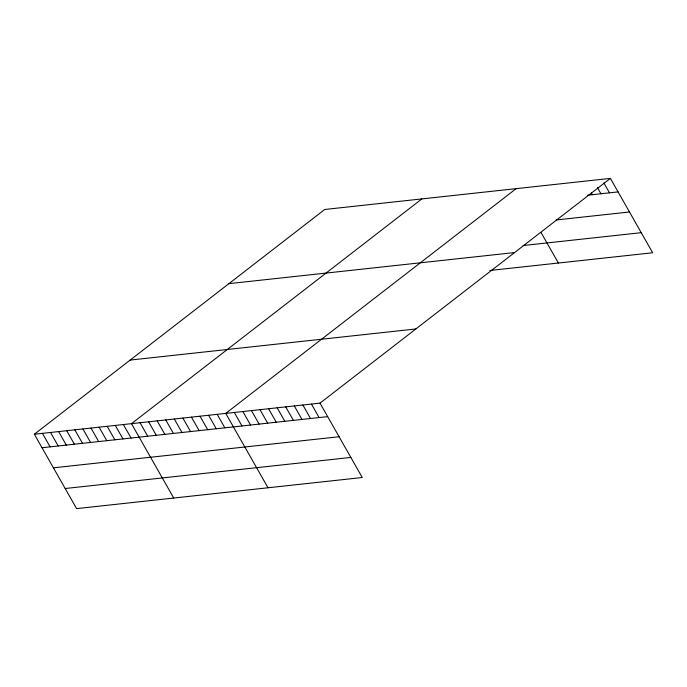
<?xml version="1.0" encoding="UTF-8"?>
<svg xmlns="http://www.w3.org/2000/svg" width="687" height="687" viewBox="0 0 687 687"><rect width="100%" height="100%" fill="white"/><g stroke="black" fill="none" stroke-linecap="round" stroke-linejoin="round"><path stroke-width="1.03" d="M34.35 434.236L320.013 403.14L362.264 477.517L76.6 508.612L34.35 434.236L324.736 209.483L610.399 178.388L652.65 252.764L489.822 270.489M421.861 198.912L131.475 423.664L173.725 498.041M516.135 188.65L225.74 413.402L267.99 487.779M320.013 403.14L610.399 178.388M587.6 195.211L618.068 191.896M556.161 219.96L629.481 211.982M523.168 245.534L641.237 232.678M228.908 283.654L514.572 252.558M130.178 360.065L415.841 328.97M42.019 447.735L327.682 416.64M53.431 467.821L339.095 436.734M65.188 488.517L350.851 457.43M603.873 182.922L609.498 192.824M597.355 187.457L600.927 193.76M591.335 192.892L592.357 194.696M541.09 232.592L558.385 263.027M311.443 404.076L319.112 417.576M302.873 405.004L310.541 418.512M294.302 405.94L301.971 419.439M285.732 406.876L293.401 420.375M277.162 407.803L284.83 421.311M268.591 408.739L276.26 422.239M260.021 409.667L267.69 423.175M251.451 410.603L259.119 424.102M242.88 411.539L250.549 425.038M234.31 412.466L241.979 425.974M217.169 414.338L224.847 427.838M208.599 415.266L216.276 428.774M200.029 416.202L207.706 429.701M191.458 417.129L199.136 430.637M182.897 418.065L190.565 431.565M174.326 419.001L181.995 432.501M165.756 419.929L173.425 433.437M157.186 420.865L164.854 434.364M148.615 421.801L156.284 435.3M140.045 422.728L147.714 436.236M123.377 424.54L131.054 438.048M115.287 425.425L122.956 438.924M107.189 426.309L114.866 439.809M99.1 427.185L106.768 440.693M91.002 428.07L98.679 441.569M82.912 428.946L90.581 442.454M74.814 429.83L82.492 443.33M66.725 430.715L74.394 444.214M58.627 431.591L66.304 445.099M50.537 432.475L58.206 445.975M42.439 433.351L50.117 446.859"/></g></svg>
